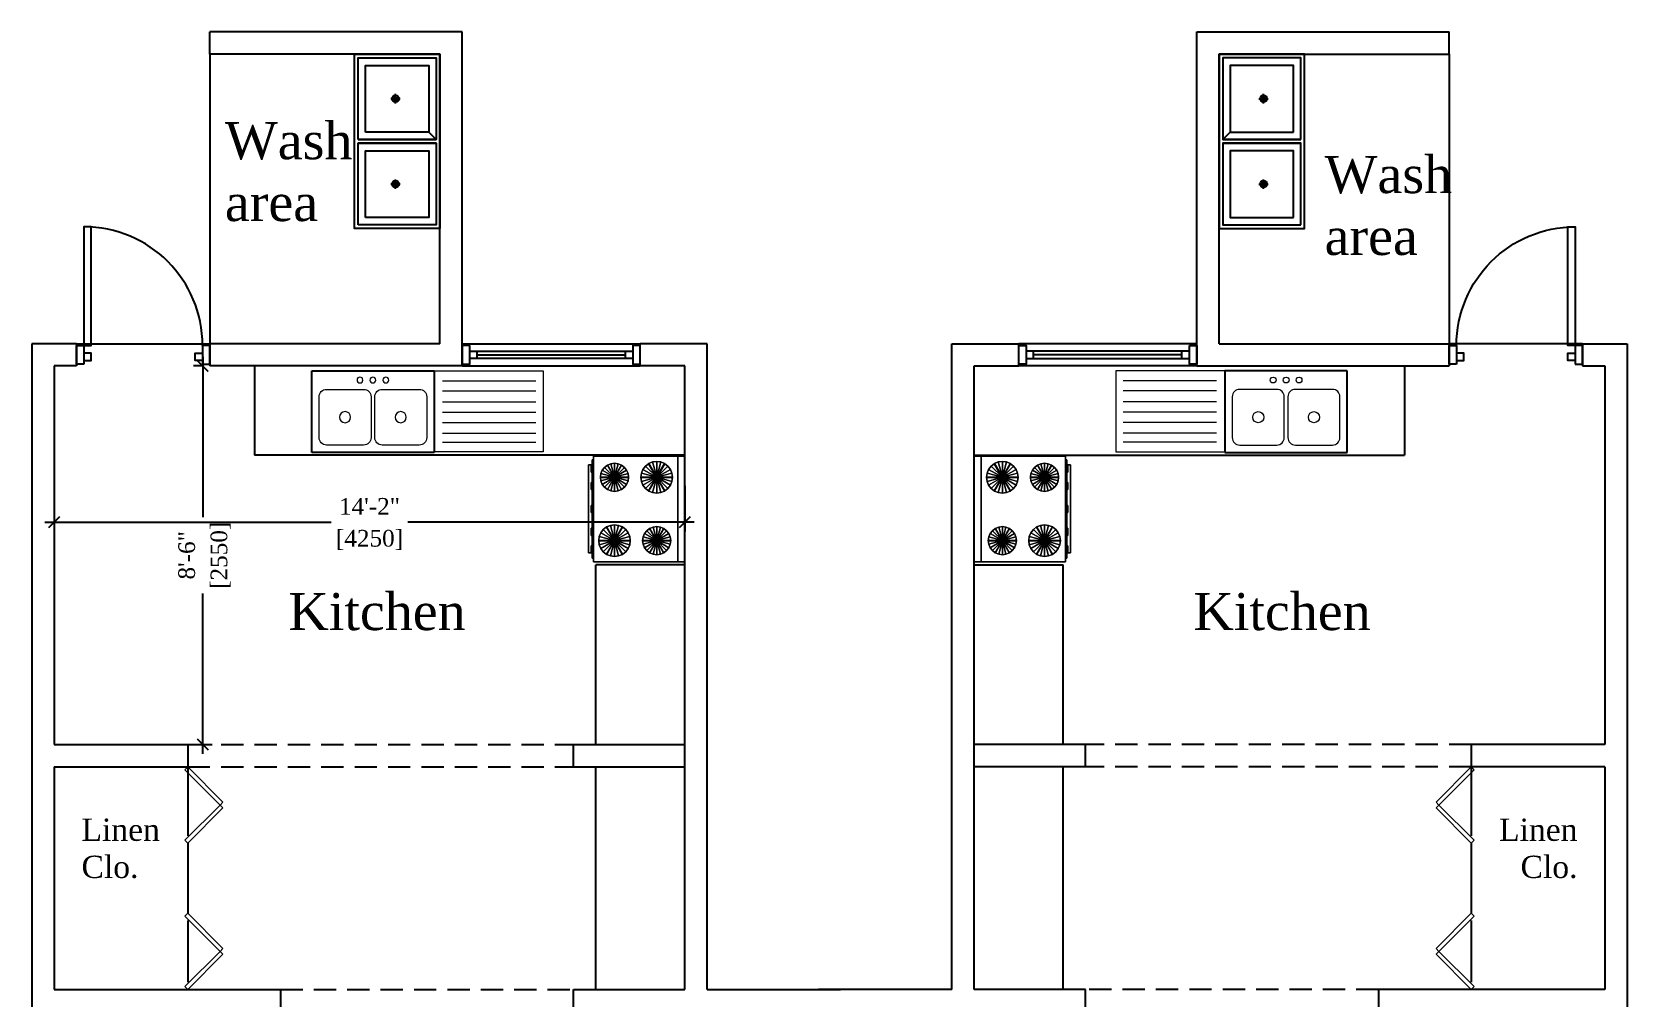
# Model space of a CAD drawing. Header units: inches. Extents: x 8172 to 11619, y -1386 to 1167.
# Drawn here: x 10373.6 to 10803.6, y -487.7 to -228 of the extents above; entities that cross this region are included whole.
import ezdxf

# ---------------------------------------------------------------- set-up
doc = ezdxf.new("R2010")
doc.units = ezdxf.units.IN
doc.header["$LTSCALE"] = 48
doc.header["$MEASUREMENT"] = 0
doc.linetypes.add('HIDDEN2', pattern=[0.1875, 0.125, -0.0625])
doc.layers.add('A-Door', color=3, linetype='Continuous', lineweight=13)
doc.layers.add('window', color=3, linetype='Continuous', lineweight=13)
doc.layers.add('A-PLUMBING', color=6, linetype='Continuous')
doc.layers.add('PLUMBING', color=6, linetype='Continuous')
doc.styles.get("Standard").update_dxf_attribs({"font": 'romantic.ttf'})
doc.dimstyles.new('Aec_Arch_I', dxfattribs={"dimtxt": 4.5, "dimasz": 3, "dimexe": 2.5, "dimexo": 2, "dimgap": 2, "dimtad": 0, "dimdec": 0, "dimzin": 3, "dimdsep": 46, "dimlunit": 4, "dimtxsty": 'Standard', "dimblk1": 'ARCHTICK', "dimblk2": 'ARCHTICK', "dimsah": 1, "dimcen": 0.09375, "dimdle": 2.5, "dimclrd": 1, "dimclre": 1, "dimclrt": 256, "dimadec": 0, "dimazin": 0, "dimtfac": 0.75, "dimtdec": 0, "dimtmove": 2, "dimatfit": 3, "dimldrblk": 'ARCHTICK', "dimfxl": 1, "dimfrac": 1, "dimtolj": 1, "dimtzin": 0, "dimlwd": -1, "dimarcsym": 0})

# ---------------------------------------------------------------- blocks, each defined once
blk = doc.blocks.new('I_Appl_Range_Range 30x26_M')
at = {"color": 5, "linetype": 'ByBlock', "lineweight": -2}
for points in [[(0, -15, 45), (2, -15, 45), (2, 15, 45), (0, 15, 45)], [(0, 15, 35), (0, -15, 35), (0, -15, 45), (0, 15, 45)], [(2, 15, 35), (0, 15, 35), (0, 15, 45), (2, 15, 45)], [(0, 15), (0, -15), (0, -15, 35), (0, 15, 35)], [(26, 15), (0, 15), (0, 15, 35), (26, 15, 35)], [(26, -15, 35), (26, 15, 35), (2, 15, 35), (2, -15, 35)], [(2, -15, 35), (2, 15, 35), (2, 15, 45), (2, -15, 45)], [(26, -15), (26, 15), (26, 15, 35), (26, -15, 35)], [(26.35, -14, 11.5), (26.35, 14, 11.5), (26.1, 14, 11.5), (26.1, -14, 11.5)], [(26.35, 14, 1.5), (26.1, 14, 1.5), (26.1, 14, 11.5), (26.35, 14, 11.5)], [(26.35, -14, 1.5), (26.1, -14, 1.5), (26.1, 14, 1.5), (26.35, 14, 1.5)], [(26.35, -14, 14), (26.1, -14, 14), (26.1, 14, 14), (26.35, 14, 14)], [(26.35, 14, 14), (26.1, 14, 14), (26.1, 14, 32), (26.35, 14, 32)], [(26.1, -14, 32), (26.35, -14, 32), (26.35, 14, 32), (26.1, 14, 32)], [(26.35, -14, 32), (26.35, -14, 14), (26.35, 14, 14), (26.35, 14, 32)], [(26.35, -14, 11.5), (26.35, -14, 1.5), (26.35, 14, 1.5), (26.35, 14, 11.5)], [(7.22, 10.28, 35.35), (7.22, 10.28, 35.85), (5.97, 12.45, 35.85), (5.97, 12.45, 35.35)], [(7.28, 10.31, 35.35), (6.03, 12.48, 35.35), (6.03, 12.48, 35.85), (7.28, 10.31, 35.85)], [(8.72, 10.31, 35.35), (8.72, 10.31, 35.85), (9.97, 12.48, 35.85), (9.97, 12.48, 35.35)], [(8.78, 10.28, 35.35), (10.03, 12.45, 35.35), (10.03, 12.45, 35.85), (8.78, 10.28, 35.85)], [(19.21, 10.28, 35.35), (19.21, 10.28, 35.85), (17.71, 12.87, 35.85), (17.71, 12.87, 35.35)], [(19.29, 10.32, 35.35), (17.79, 12.92, 35.35), (17.79, 12.92, 35.85), (19.29, 10.32, 35.85)], [(20.71, 10.32, 35.35), (20.71, 10.32, 35.85), (22.21, 12.92, 35.85), (22.21, 12.92, 35.35)], [(20.79, 10.28, 35.35), (22.29, 12.87, 35.35), (22.29, 12.87, 35.85), (20.79, 10.28, 35.85)], [(6.5, 9.03, 35.35), (4, 9.03, 35.35), (4, 9.03, 35.85), (6.5, 9.03, 35.85)], [(6.5, 8.97, 35.35), (6.5, 8.97, 35.85), (4, 8.97, 35.85), (4, 8.97, 35.35)], [(7.22, 7.72, 35.35), (5.97, 5.55, 35.35), (5.97, 5.55, 35.85), (7.22, 7.72, 35.85)], [(7.28, 7.69, 35.35), (7.28, 7.69, 35.85), (6.03, 5.52, 35.85), (6.03, 5.52, 35.35)], [(8.72, 7.69, 35.35), (9.97, 5.52, 35.35), (9.97, 5.52, 35.85), (8.72, 7.69, 35.85)], [(8.78, 7.72, 35.35), (8.78, 7.72, 35.85), (10.03, 5.55, 35.85), (10.03, 5.55, 35.35)], [(9.5, 9.03, 35.35), (9.5, 9.03, 35.85), (12, 9.03, 35.85), (12, 9.03, 35.35)], [(9.5, 8.97, 35.35), (12, 8.97, 35.35), (12, 8.97, 35.85), (9.5, 8.97, 35.85)], [(18.5, 9.05, 35.35), (15.5, 9.05, 35.35), (15.5, 9.05, 35.85), (18.5, 9.05, 35.85)], [(18.5, 8.95, 35.35), (18.5, 8.95, 35.85), (15.5, 8.95, 35.85), (15.5, 8.95, 35.35)], [(19.21, 7.72, 35.35), (17.71, 5.13, 35.35), (17.71, 5.13, 35.85), (19.21, 7.72, 35.85)], [(19.29, 7.68, 35.35), (19.29, 7.68, 35.85), (17.79, 5.08, 35.85), (17.79, 5.08, 35.35)], [(20.72, 7.69, 35.35), (22.22, 5.09, 35.35), (22.22, 5.09, 35.85), (20.72, 7.69, 35.85)], [(20.8, 7.73, 35.35), (20.8, 7.73, 35.85), (22.3, 5.13, 35.85), (22.3, 5.13, 35.35)], [(21.5, 9.05, 35.35), (21.5, 9.05, 35.85), (24.5, 9.05, 35.85), (24.5, 9.05, 35.35)], [(21.5, 8.95, 35.35), (24.5, 8.95, 35.35), (24.5, 8.95, 35.85), (21.5, 8.95, 35.85)], [(6.5, -8.95, 35.35), (3.5, -8.95, 35.35), (3.5, -8.95, 35.85), (6.5, -8.95, 35.85)], [(6.5, -9.05, 35.35), (6.5, -9.05, 35.85), (3.5, -9.05, 35.85), (3.5, -9.05, 35.35)], [(7.21, -7.72, 35.35), (7.21, -7.72, 35.85), (5.71, -5.13, 35.85), (5.71, -5.13, 35.35)], [(7.29, -7.68, 35.35), (5.79, -5.08, 35.35), (5.79, -5.08, 35.85), (7.29, -7.68, 35.85)], [(8.71, -7.68, 35.35), (8.71, -7.68, 35.85), (10.21, -5.08, 35.85), (10.21, -5.08, 35.35)], [(8.79, -7.72, 35.35), (10.29, -5.13, 35.35), (10.29, -5.13, 35.85), (8.79, -7.72, 35.85)], [(9.5, -8.95, 35.35), (9.5, -8.95, 35.85), (12.5, -8.95, 35.85), (12.5, -8.95, 35.35)], [(9.5, -9.05, 35.35), (12.5, -9.05, 35.35), (12.5, -9.05, 35.85), (9.5, -9.05, 35.85)], [(18.5, -8.97, 35.35), (16, -8.97, 35.35), (16, -8.97, 35.85), (18.5, -8.97, 35.85)], [(18.5, -9.03, 35.35), (18.5, -9.03, 35.85), (16, -9.03, 35.85), (16, -9.03, 35.35)], [(19.22, -7.72, 35.35), (19.22, -7.72, 35.85), (17.97, -5.55, 35.85), (17.97, -5.55, 35.35)], [(19.28, -7.69, 35.35), (18.03, -5.52, 35.35), (18.03, -5.52, 35.85), (19.28, -7.69, 35.85)], [(20.72, -7.69, 35.35), (20.72, -7.69, 35.85), (21.97, -5.52, 35.85), (21.97, -5.52, 35.35)], [(20.78, -7.72, 35.35), (22.03, -5.55, 35.35), (22.03, -5.55, 35.85), (20.78, -7.72, 35.85)], [(21.5, -8.97, 35.35), (21.5, -8.97, 35.85), (24, -8.97, 35.85), (24, -8.97, 35.35)], [(21.5, -9.03, 35.35), (24, -9.03, 35.35), (24, -9.03, 35.85), (21.5, -9.03, 35.85)], [(7.21, -10.28, 35.35), (5.71, -12.87, 35.35), (5.71, -12.87, 35.85), (7.21, -10.28, 35.85)], [(7.29, -10.32, 35.35), (7.29, -10.32, 35.85), (5.79, -12.92, 35.85), (5.79, -12.92, 35.35)], [(8.72, -10.31, 35.35), (10.22, -12.91, 35.35), (10.22, -12.91, 35.85), (8.72, -10.31, 35.85)], [(8.8, -10.27, 35.35), (8.8, -10.27, 35.85), (10.3, -12.87, 35.85), (10.3, -12.87, 35.35)], [(19.22, -10.28, 35.35), (17.97, -12.45, 35.35), (17.97, -12.45, 35.85), (19.22, -10.28, 35.85)], [(19.28, -10.31, 35.35), (19.28, -10.31, 35.85), (18.03, -12.48, 35.85), (18.03, -12.48, 35.35)], [(20.72, -10.31, 35.35), (21.97, -12.48, 35.35), (21.97, -12.48, 35.85), (20.72, -10.31, 35.85)], [(20.78, -10.28, 35.35), (20.78, -10.28, 35.85), (22.03, -12.45, 35.85), (22.03, -12.45, 35.35)], [(0, -15, 35), (2, -15, 35), (2, -15, 45), (0, -15, 45)], [(0, -15), (26, -15), (26, -15, 35), (0, -15, 35)], [(26.1, -14, 1.5), (26.35, -14, 1.5), (26.35, -14, 11.5), (26.1, -14, 11.5)], [(26.1, -14, 14), (26.35, -14, 14), (26.35, -14, 32), (26.1, -14, 32)]]:
    blk.add_3dface(points, dxfattribs=at)
mesh = blk.add_polyface(dxfattribs=at)
corners = [(8, 9, 35.1), (11.86, 7.96, 35.1), (11.46, 7, 35.1), (10.83, 6.17, 35.1), (10, 5.54, 35.1), (9.04, 5.14, 35.1), (8, 5, 35.1), (6.96, 5.14, 35.1), (6, 5.54, 35.1), (5.17, 6.17, 35.1), (4.54, 7, 35.1), (4.14, 7.96, 35.1), (4, 9, 35.1), (4.14, 10.04, 35.1), (4.54, 11, 35.1), (5.17, 11.83, 35.1), (6, 12.46, 35.1), (6.96, 12.86, 35.1), (8, 13, 35.1), (9.04, 12.86, 35.1), (10, 12.46, 35.1), (10.83, 11.83, 35.1), (11.46, 11, 35.1), (11.86, 10.04, 35.1), (12, 9, 35.1), (8, 9, 35.35), (11.86, 7.96, 35.35), (11.46, 7, 35.35), (10.83, 6.17, 35.35), (10, 5.54, 35.35), (9.04, 5.14, 35.35), (8, 5, 35.35), (6.96, 5.14, 35.35), (6, 5.54, 35.35), (5.17, 6.17, 35.35), (4.54, 7, 35.35), (4.14, 7.96, 35.35), (4, 9, 35.35), (4.14, 10.04, 35.35), (4.54, 11, 35.35), (5.17, 11.83, 35.35), (6, 12.46, 35.35), (6.96, 12.86, 35.35), (8, 13, 35.35), (9.04, 12.86, 35.35), (10, 12.46, 35.35), (10.83, 11.83, 35.35), (11.46, 11, 35.35), (11.86, 10.04, 35.35), (12, 9, 35.35)]
mesh.append_faces([[corners[k] for k in face] for face in [(0, 1, 2), (0, 2, 3), (0, 3, 4), (0, 4, 5), (0, 5, 6), (0, 6, 7), (0, 7, 8), (0, 8, 9), (0, 9, 10), (0, 10, 11), (0, 11, 12), (0, 12, 13), (0, 13, 14), (0, 14, 15), (0, 15, 16), (0, 16, 17), (0, 17, 18), (0, 18, 19), (0, 19, 20), (0, 20, 21), (0, 21, 22), (0, 22, 23), (0, 23, 24), (0, 24, 1), (2, 1, 26, 27), (3, 2, 27, 28), (4, 3, 28, 29), (5, 4, 29, 30), (6, 5, 30, 31), (7, 6, 31, 32), (8, 7, 32, 33), (9, 8, 33, 34), (10, 9, 34, 35), (11, 10, 35, 36), (12, 11, 36, 37), (13, 12, 37, 38), (14, 13, 38, 39), (15, 14, 39, 40), (16, 15, 40, 41), (17, 16, 41, 42), (18, 17, 42, 43), (19, 18, 43, 44), (20, 19, 44, 45), (21, 20, 45, 46), (22, 21, 46, 47), (23, 22, 47, 48), (24, 23, 48, 49), (1, 24, 49, 26), (25, 27, 26), (25, 28, 27), (25, 29, 28), (25, 30, 29), (25, 31, 30), (25, 32, 31), (25, 33, 32), (25, 34, 33), (25, 35, 34), (25, 36, 35), (25, 37, 36), (25, 38, 37), (25, 39, 38), (25, 40, 39), (25, 41, 40), (25, 42, 41), (25, 43, 42), (25, 44, 43), (25, 45, 44), (25, 46, 45), (25, 47, 46), (25, 48, 47), (25, 49, 48), (25, 26, 49)]], dxfattribs={"color": 5})
mesh = blk.add_polyface(dxfattribs=at)
corners = [(20, 9, 35.1), (24.35, 7.84, 35.1), (23.9, 6.75, 35.1), (23.18, 5.82, 35.1), (22.25, 5.1, 35.1), (21.16, 4.65, 35.1), (20, 4.5, 35.1), (18.84, 4.65, 35.1), (17.75, 5.1, 35.1), (16.82, 5.82, 35.1), (16.1, 6.75, 35.1), (15.65, 7.84, 35.1), (15.5, 9, 35.1), (15.65, 10.16, 35.1), (16.1, 11.25, 35.1), (16.82, 12.18, 35.1), (17.75, 12.9, 35.1), (18.84, 13.35, 35.1), (20, 13.5, 35.1), (21.16, 13.35, 35.1), (22.25, 12.9, 35.1), (23.18, 12.18, 35.1), (23.9, 11.25, 35.1), (24.35, 10.16, 35.1), (24.5, 9, 35.1), (20, 9, 35.35), (24.35, 7.84, 35.35), (23.9, 6.75, 35.35), (23.18, 5.82, 35.35), (22.25, 5.1, 35.35), (21.16, 4.65, 35.35), (20, 4.5, 35.35), (18.84, 4.65, 35.35), (17.75, 5.1, 35.35), (16.82, 5.82, 35.35), (16.1, 6.75, 35.35), (15.65, 7.84, 35.35), (15.5, 9, 35.35), (15.65, 10.16, 35.35), (16.1, 11.25, 35.35), (16.82, 12.18, 35.35), (17.75, 12.9, 35.35), (18.84, 13.35, 35.35), (20, 13.5, 35.35), (21.16, 13.35, 35.35), (22.25, 12.9, 35.35), (23.18, 12.18, 35.35), (23.9, 11.25, 35.35), (24.35, 10.16, 35.35), (24.5, 9, 35.35)]
mesh.append_faces([[corners[k] for k in face] for face in [(0, 1, 2), (0, 2, 3), (0, 3, 4), (0, 4, 5), (0, 5, 6), (0, 6, 7), (0, 7, 8), (0, 8, 9), (0, 9, 10), (0, 10, 11), (0, 11, 12), (0, 12, 13), (0, 13, 14), (0, 14, 15), (0, 15, 16), (0, 16, 17), (0, 17, 18), (0, 18, 19), (0, 19, 20), (0, 20, 21), (0, 21, 22), (0, 22, 23), (0, 23, 24), (0, 24, 1), (2, 1, 26, 27), (3, 2, 27, 28), (4, 3, 28, 29), (5, 4, 29, 30), (6, 5, 30, 31), (7, 6, 31, 32), (8, 7, 32, 33), (9, 8, 33, 34), (10, 9, 34, 35), (11, 10, 35, 36), (12, 11, 36, 37), (13, 12, 37, 38), (14, 13, 38, 39), (15, 14, 39, 40), (16, 15, 40, 41), (17, 16, 41, 42), (18, 17, 42, 43), (19, 18, 43, 44), (20, 19, 44, 45), (21, 20, 45, 46), (22, 21, 46, 47), (23, 22, 47, 48), (24, 23, 48, 49), (1, 24, 49, 26), (25, 27, 26), (25, 28, 27), (25, 29, 28), (25, 30, 29), (25, 31, 30), (25, 32, 31), (25, 33, 32), (25, 34, 33), (25, 35, 34), (25, 36, 35), (25, 37, 36), (25, 38, 37), (25, 39, 38), (25, 40, 39), (25, 41, 40), (25, 42, 41), (25, 43, 42), (25, 44, 43), (25, 45, 44), (25, 46, 45), (25, 47, 46), (25, 48, 47), (25, 49, 48), (25, 26, 49)]], dxfattribs={"color": 5})
mesh = blk.add_polyface(dxfattribs=at)
corners = [(26.1, 11.5, 33.5), (26.1, 12.37, 33), (26.1, 12, 32.63), (26.1, 11.5, 32.5), (26.1, 11, 32.63), (26.1, 10.63, 33), (26.1, 10.5, 33.5), (26.1, 10.63, 34), (26.1, 11, 34.37), (26.1, 11.5, 34.5), (26.1, 12, 34.37), (26.1, 12.37, 34), (26.1, 12.5, 33.5), (26.6, 11.5, 33.5), (26.6, 12.37, 33), (26.6, 12, 32.63), (26.6, 11.5, 32.5), (26.6, 11, 32.63), (26.6, 10.63, 33), (26.6, 10.5, 33.5), (26.6, 10.63, 34), (26.6, 11, 34.37), (26.6, 11.5, 34.5), (26.6, 12, 34.37), (26.6, 12.37, 34), (26.6, 12.5, 33.5)]
mesh.append_faces([[corners[k] for k in face] for face in [(0, 1, 2), (0, 2, 3), (0, 3, 4), (0, 4, 5), (0, 5, 6), (0, 6, 7), (0, 7, 8), (0, 8, 9), (0, 9, 10), (0, 10, 11), (0, 11, 12), (0, 12, 1), (2, 1, 14, 15), (3, 2, 15, 16), (4, 3, 16, 17), (5, 4, 17, 18), (6, 5, 18, 19), (7, 6, 19, 20), (8, 7, 20, 21), (9, 8, 21, 22), (10, 9, 22, 23), (11, 10, 23, 24), (12, 11, 24, 25), (1, 12, 25, 14), (13, 15, 14), (13, 16, 15), (13, 17, 16), (13, 18, 17), (13, 19, 18), (13, 20, 19), (13, 21, 20), (13, 22, 21), (13, 23, 22), (13, 24, 23), (13, 25, 24), (13, 14, 25)]], dxfattribs={"color": 5})
mesh = blk.add_polyface(dxfattribs=at)
corners = [(26.35, -12.5, 11), (26.35, 12.5, 11), (26.35, 12.5, 10), (26.35, -12.5, 10), (27.35, -12.5, 11), (27.35, 12.5, 11), (27.35, 12.5, 10), (27.35, -12.5, 10)]
mesh.append_faces([[corners[k] for k in face] for face in [(4, 7, 6, 5), (7, 3, 2, 6), (3, 0, 1, 2), (0, 4, 5, 1), (4, 0, 3, 7), (6, 2, 1, 5)]], dxfattribs={"color": 5})
mesh = blk.add_polyface(dxfattribs=at)
corners = [(26.35, -12.5, 31.5), (26.35, 12.5, 31.5), (26.35, 12.5, 30.5), (26.35, -12.5, 30.5), (27.35, -12.5, 31.5), (27.35, 12.5, 31.5), (27.35, 12.5, 30.5), (27.35, -12.5, 30.5)]
mesh.append_faces([[corners[k] for k in face] for face in [(4, 7, 6, 5), (7, 3, 2, 6), (3, 0, 1, 2), (0, 4, 5, 1), (4, 0, 3, 7), (6, 2, 1, 5)]], dxfattribs={"color": 5})
mesh = blk.add_polyface(dxfattribs=at)
corners = [(26.1, 6.5, 33.5), (26.1, 7.37, 33), (26.1, 7, 32.63), (26.1, 6.5, 32.5), (26.1, 6, 32.63), (26.1, 5.63, 33), (26.1, 5.5, 33.5), (26.1, 5.63, 34), (26.1, 6, 34.37), (26.1, 6.5, 34.5), (26.1, 7, 34.37), (26.1, 7.37, 34), (26.1, 7.5, 33.5), (26.6, 6.5, 33.5), (26.6, 7.37, 33), (26.6, 7, 32.63), (26.6, 6.5, 32.5), (26.6, 6, 32.63), (26.6, 5.63, 33), (26.6, 5.5, 33.5), (26.6, 5.63, 34), (26.6, 6, 34.37), (26.6, 6.5, 34.5), (26.6, 7, 34.37), (26.6, 7.37, 34), (26.6, 7.5, 33.5)]
mesh.append_faces([[corners[k] for k in face] for face in [(0, 1, 2), (0, 2, 3), (0, 3, 4), (0, 4, 5), (0, 5, 6), (0, 6, 7), (0, 7, 8), (0, 8, 9), (0, 9, 10), (0, 10, 11), (0, 11, 12), (0, 12, 1), (2, 1, 14, 15), (3, 2, 15, 16), (4, 3, 16, 17), (5, 4, 17, 18), (6, 5, 18, 19), (7, 6, 19, 20), (8, 7, 20, 21), (9, 8, 21, 22), (10, 9, 22, 23), (11, 10, 23, 24), (12, 11, 24, 25), (1, 12, 25, 14), (13, 15, 14), (13, 16, 15), (13, 17, 16), (13, 18, 17), (13, 19, 18), (13, 20, 19), (13, 21, 20), (13, 22, 21), (13, 23, 22), (13, 24, 23), (13, 25, 24), (13, 14, 25)]], dxfattribs={"color": 5})
mesh = blk.add_polyface(dxfattribs=at)
corners = [(26.1, 0, 33.5), (26.1, 0.87, 33), (26.1, 0.5, 32.63), (26.1, 0, 32.5), (26.1, -0.5, 32.63), (26.1, -0.87, 33), (26.1, -1, 33.5), (26.1, -0.87, 34), (26.1, -0.5, 34.37), (26.1, 0, 34.5), (26.1, 0.5, 34.37), (26.1, 0.87, 34), (26.1, 1, 33.5), (26.6, 0, 33.5), (26.6, 0.87, 33), (26.6, 0.5, 32.63), (26.6, 0, 32.5), (26.6, -0.5, 32.63), (26.6, -0.87, 33), (26.6, -1, 33.5), (26.6, -0.87, 34), (26.6, -0.5, 34.37), (26.6, 0, 34.5), (26.6, 0.5, 34.37), (26.6, 0.87, 34), (26.6, 1, 33.5)]
mesh.append_faces([[corners[k] for k in face] for face in [(0, 1, 2), (0, 2, 3), (0, 3, 4), (0, 4, 5), (0, 5, 6), (0, 6, 7), (0, 7, 8), (0, 8, 9), (0, 9, 10), (0, 10, 11), (0, 11, 12), (0, 12, 1), (2, 1, 14, 15), (3, 2, 15, 16), (4, 3, 16, 17), (5, 4, 17, 18), (6, 5, 18, 19), (7, 6, 19, 20), (8, 7, 20, 21), (9, 8, 21, 22), (10, 9, 22, 23), (11, 10, 23, 24), (12, 11, 24, 25), (1, 12, 25, 14), (13, 15, 14), (13, 16, 15), (13, 17, 16), (13, 18, 17), (13, 19, 18), (13, 20, 19), (13, 21, 20), (13, 22, 21), (13, 23, 22), (13, 24, 23), (13, 25, 24), (13, 14, 25)]], dxfattribs={"color": 5})
mesh = blk.add_polyface(dxfattribs=at)
corners = [(8, -9, 35.1), (12.35, -10.16, 35.1), (11.9, -11.25, 35.1), (11.18, -12.18, 35.1), (10.25, -12.9, 35.1), (9.16, -13.35, 35.1), (8, -13.5, 35.1), (6.84, -13.35, 35.1), (5.75, -12.9, 35.1), (4.82, -12.18, 35.1), (4.1, -11.25, 35.1), (3.65, -10.16, 35.1), (3.5, -9, 35.1), (3.65, -7.84, 35.1), (4.1, -6.75, 35.1), (4.82, -5.82, 35.1), (5.75, -5.1, 35.1), (6.84, -4.65, 35.1), (8, -4.5, 35.1), (9.16, -4.65, 35.1), (10.25, -5.1, 35.1), (11.18, -5.82, 35.1), (11.9, -6.75, 35.1), (12.35, -7.84, 35.1), (12.5, -9, 35.1), (8, -9, 35.35), (12.35, -10.16, 35.35), (11.9, -11.25, 35.35), (11.18, -12.18, 35.35), (10.25, -12.9, 35.35), (9.16, -13.35, 35.35), (8, -13.5, 35.35), (6.84, -13.35, 35.35), (5.75, -12.9, 35.35), (4.82, -12.18, 35.35), (4.1, -11.25, 35.35), (3.65, -10.16, 35.35), (3.5, -9, 35.35), (3.65, -7.84, 35.35), (4.1, -6.75, 35.35), (4.82, -5.82, 35.35), (5.75, -5.1, 35.35), (6.84, -4.65, 35.35), (8, -4.5, 35.35), (9.16, -4.65, 35.35), (10.25, -5.1, 35.35), (11.18, -5.82, 35.35), (11.9, -6.75, 35.35), (12.35, -7.84, 35.35), (12.5, -9, 35.35)]
mesh.append_faces([[corners[k] for k in face] for face in [(0, 1, 2), (0, 2, 3), (0, 3, 4), (0, 4, 5), (0, 5, 6), (0, 6, 7), (0, 7, 8), (0, 8, 9), (0, 9, 10), (0, 10, 11), (0, 11, 12), (0, 12, 13), (0, 13, 14), (0, 14, 15), (0, 15, 16), (0, 16, 17), (0, 17, 18), (0, 18, 19), (0, 19, 20), (0, 20, 21), (0, 21, 22), (0, 22, 23), (0, 23, 24), (0, 24, 1), (2, 1, 26, 27), (3, 2, 27, 28), (4, 3, 28, 29), (5, 4, 29, 30), (6, 5, 30, 31), (7, 6, 31, 32), (8, 7, 32, 33), (9, 8, 33, 34), (10, 9, 34, 35), (11, 10, 35, 36), (12, 11, 36, 37), (13, 12, 37, 38), (14, 13, 38, 39), (15, 14, 39, 40), (16, 15, 40, 41), (17, 16, 41, 42), (18, 17, 42, 43), (19, 18, 43, 44), (20, 19, 44, 45), (21, 20, 45, 46), (22, 21, 46, 47), (23, 22, 47, 48), (24, 23, 48, 49), (1, 24, 49, 26), (25, 27, 26), (25, 28, 27), (25, 29, 28), (25, 30, 29), (25, 31, 30), (25, 32, 31), (25, 33, 32), (25, 34, 33), (25, 35, 34), (25, 36, 35), (25, 37, 36), (25, 38, 37), (25, 39, 38), (25, 40, 39), (25, 41, 40), (25, 42, 41), (25, 43, 42), (25, 44, 43), (25, 45, 44), (25, 46, 45), (25, 47, 46), (25, 48, 47), (25, 49, 48), (25, 26, 49)]], dxfattribs={"color": 5})
mesh = blk.add_polyface(dxfattribs=at)
corners = [(20, -9, 35.1), (23.86, -10.04, 35.1), (23.46, -11, 35.1), (22.83, -11.83, 35.1), (22, -12.46, 35.1), (21.04, -12.86, 35.1), (20, -13, 35.1), (18.96, -12.86, 35.1), (18, -12.46, 35.1), (17.17, -11.83, 35.1), (16.54, -11, 35.1), (16.14, -10.04, 35.1), (16, -9, 35.1), (16.14, -7.96, 35.1), (16.54, -7, 35.1), (17.17, -6.17, 35.1), (18, -5.54, 35.1), (18.96, -5.14, 35.1), (20, -5, 35.1), (21.04, -5.14, 35.1), (22, -5.54, 35.1), (22.83, -6.17, 35.1), (23.46, -7, 35.1), (23.86, -7.96, 35.1), (24, -9, 35.1), (20, -9, 35.35), (23.86, -10.04, 35.35), (23.46, -11, 35.35), (22.83, -11.83, 35.35), (22, -12.46, 35.35), (21.04, -12.86, 35.35), (20, -13, 35.35), (18.96, -12.86, 35.35), (18, -12.46, 35.35), (17.17, -11.83, 35.35), (16.54, -11, 35.35), (16.14, -10.04, 35.35), (16, -9, 35.35), (16.14, -7.96, 35.35), (16.54, -7, 35.35), (17.17, -6.17, 35.35), (18, -5.54, 35.35), (18.96, -5.14, 35.35), (20, -5, 35.35), (21.04, -5.14, 35.35), (22, -5.54, 35.35), (22.83, -6.17, 35.35), (23.46, -7, 35.35), (23.86, -7.96, 35.35), (24, -9, 35.35)]
mesh.append_faces([[corners[k] for k in face] for face in [(0, 1, 2), (0, 2, 3), (0, 3, 4), (0, 4, 5), (0, 5, 6), (0, 6, 7), (0, 7, 8), (0, 8, 9), (0, 9, 10), (0, 10, 11), (0, 11, 12), (0, 12, 13), (0, 13, 14), (0, 14, 15), (0, 15, 16), (0, 16, 17), (0, 17, 18), (0, 18, 19), (0, 19, 20), (0, 20, 21), (0, 21, 22), (0, 22, 23), (0, 23, 24), (0, 24, 1), (2, 1, 26, 27), (3, 2, 27, 28), (4, 3, 28, 29), (5, 4, 29, 30), (6, 5, 30, 31), (7, 6, 31, 32), (8, 7, 32, 33), (9, 8, 33, 34), (10, 9, 34, 35), (11, 10, 35, 36), (12, 11, 36, 37), (13, 12, 37, 38), (14, 13, 38, 39), (15, 14, 39, 40), (16, 15, 40, 41), (17, 16, 41, 42), (18, 17, 42, 43), (19, 18, 43, 44), (20, 19, 44, 45), (21, 20, 45, 46), (22, 21, 46, 47), (23, 22, 47, 48), (24, 23, 48, 49), (1, 24, 49, 26), (25, 27, 26), (25, 28, 27), (25, 29, 28), (25, 30, 29), (25, 31, 30), (25, 32, 31), (25, 33, 32), (25, 34, 33), (25, 35, 34), (25, 36, 35), (25, 37, 36), (25, 38, 37), (25, 39, 38), (25, 40, 39), (25, 41, 40), (25, 42, 41), (25, 43, 42), (25, 44, 43), (25, 45, 44), (25, 46, 45), (25, 47, 46), (25, 48, 47), (25, 49, 48), (25, 26, 49)]], dxfattribs={"color": 5})
mesh = blk.add_polyface(dxfattribs=at)
corners = [(26.1, -6.5, 33.5), (26.1, -5.63, 33), (26.1, -6, 32.63), (26.1, -6.5, 32.5), (26.1, -7, 32.63), (26.1, -7.37, 33), (26.1, -7.5, 33.5), (26.1, -7.37, 34), (26.1, -7, 34.37), (26.1, -6.5, 34.5), (26.1, -6, 34.37), (26.1, -5.63, 34), (26.1, -5.5, 33.5), (26.6, -6.5, 33.5), (26.6, -5.63, 33), (26.6, -6, 32.63), (26.6, -6.5, 32.5), (26.6, -7, 32.63), (26.6, -7.37, 33), (26.6, -7.5, 33.5), (26.6, -7.37, 34), (26.6, -7, 34.37), (26.6, -6.5, 34.5), (26.6, -6, 34.37), (26.6, -5.63, 34), (26.6, -5.5, 33.5)]
mesh.append_faces([[corners[k] for k in face] for face in [(0, 1, 2), (0, 2, 3), (0, 3, 4), (0, 4, 5), (0, 5, 6), (0, 6, 7), (0, 7, 8), (0, 8, 9), (0, 9, 10), (0, 10, 11), (0, 11, 12), (0, 12, 1), (2, 1, 14, 15), (3, 2, 15, 16), (4, 3, 16, 17), (5, 4, 17, 18), (6, 5, 18, 19), (7, 6, 19, 20), (8, 7, 20, 21), (9, 8, 21, 22), (10, 9, 22, 23), (11, 10, 23, 24), (12, 11, 24, 25), (1, 12, 25, 14), (13, 15, 14), (13, 16, 15), (13, 17, 16), (13, 18, 17), (13, 19, 18), (13, 20, 19), (13, 21, 20), (13, 22, 21), (13, 23, 22), (13, 24, 23), (13, 25, 24), (13, 14, 25)]], dxfattribs={"color": 5})
mesh = blk.add_polyface(dxfattribs=at)
corners = [(26.1, -11.5, 33.5), (26.1, -10.63, 33), (26.1, -11, 32.63), (26.1, -11.5, 32.5), (26.1, -12, 32.63), (26.1, -12.37, 33), (26.1, -12.5, 33.5), (26.1, -12.37, 34), (26.1, -12, 34.37), (26.1, -11.5, 34.5), (26.1, -11, 34.37), (26.1, -10.63, 34), (26.1, -10.5, 33.5), (26.6, -11.5, 33.5), (26.6, -10.63, 33), (26.6, -11, 32.63), (26.6, -11.5, 32.5), (26.6, -12, 32.63), (26.6, -12.37, 33), (26.6, -12.5, 33.5), (26.6, -12.37, 34), (26.6, -12, 34.37), (26.6, -11.5, 34.5), (26.6, -11, 34.37), (26.6, -10.63, 34), (26.6, -10.5, 33.5)]
mesh.append_faces([[corners[k] for k in face] for face in [(0, 1, 2), (0, 2, 3), (0, 3, 4), (0, 4, 5), (0, 5, 6), (0, 6, 7), (0, 7, 8), (0, 8, 9), (0, 9, 10), (0, 10, 11), (0, 11, 12), (0, 12, 1), (2, 1, 14, 15), (3, 2, 15, 16), (4, 3, 16, 17), (5, 4, 17, 18), (6, 5, 18, 19), (7, 6, 19, 20), (8, 7, 20, 21), (9, 8, 21, 22), (10, 9, 22, 23), (11, 10, 23, 24), (12, 11, 24, 25), (1, 12, 25, 14), (13, 15, 14), (13, 16, 15), (13, 17, 16), (13, 18, 17), (13, 19, 18), (13, 20, 19), (13, 21, 20), (13, 22, 21), (13, 23, 22), (13, 24, 23), (13, 25, 24), (13, 14, 25)]], dxfattribs={"color": 5})
blk = doc.blocks.new('RECTANG')
for p, q in [((1, 1), (0, 1)), ((0, 1), (0, 0)), ((1, 0), (1, 1)), ((0, 0), (1, 0))]:
    blk.add_line(p, q)
blk = doc.blocks.new('SINKDBL1')
at = {"layer": 'A-PLUMBING', "lineweight": 0}
for p, q in [((-0.25, 3.8125), (-25.375, 3.8125)), ((-0.25, 1.0625), (-25.375, 1.0625)), ((16, 1.5), (6, 1.5)), ((31, 1.5), (21, 1.5)), ((-0.25, -1.875), (-25.375, -1.875)), ((4, -0.5), (4, -11.5)), ((18, -11.5), (18, -0.5)), ((19, -0.5), (19, -11.5)), ((33, -11.5), (33, -0.5)), ((-0.25, -4.6875), (-25.375, -4.6875)), ((-0.25, -7.4375), (-25.375, -7.4375)), ((-0.25, -10.3125), (-25.375, -10.3125)), ((-0.25, -12.75), (-25.375, -12.75)), ((6, -13.5), (16, -13.5)), ((21, -13.5), (31, -13.5))]:
    blk.add_line(p, q, dxfattribs=at)
blk.add_lwpolyline([(2, 6.5), (-27.375, 6.5), (-27.375, -15.3125), (2, -15.3125)], close=True, dxfattribs=at)
for centre, radius in [((15, 4), 0.7906), ((18.5, 4), 0.7906), ((22, 4), 0.7906), ((11, -6), 1.5), ((26, -6), 1.5)]:
    blk.add_circle(centre, radius, dxfattribs=at)
for centre, start, end in [((6, -0.5), 90, 180), ((16, -0.5), 0, 90), ((21, -0.5), 90, 180), ((31, -0.5), 0, 90), ((6, -11.5), 180, 270), ((16, -11.5), 270, 0), ((21, -11.5), 180, 270), ((31, -11.5), 270, 0)]:
    blk.add_arc(centre, 2, start, end, dxfattribs=at)
at = {"layer": 'A-PLUMBING', "lineweight": 0, "xscale": 22, "yscale": 33, "zscale": 22, "rotation": 270}
blk.add_blockref('RECTANG', (2, 6.5), dxfattribs=at)
blk = doc.blocks.new('*U44')
at = {"layer": 'A-Door', "color": 3, "linetype": 'Continuous', "lineweight": -3}
for points in [[(2, 5), (4, 5), (4, 37), (2, 37)], [(2, 0), (0, 0), (0, 5), (2, 5)], [(34, 0), (36, 0), (36, 5), (34, 5)], [(2, 1), (4, 1), (4, 3), (2, 3)], [(34, 1), (32, 1), (32, 3), (34, 3)]]:
    blk.add_lwpolyline(points, close=True, dxfattribs=at)
blk.add_arc((2, 5), 32, 0, 90, dxfattribs=at)
blk = doc.blocks.new('_ArchTick')
at = {"color": 0, "linetype": 'ByBlock', "const_width": 0.15}
blk.add_lwpolyline([(-0.5, -0.5), (0.5, 0.5)], dxfattribs=at)
blk = doc.blocks.new('*D51')
at = {"color": 1, "lineweight": -2}
for p, q in [((10419.63, -317.97), (10417.19, -317.97)), ((10417.63, -419.97), (10422.19, -419.97))]:
    blk.add_line(p, q, dxfattribs=at)
at = {"color": 1}
for p, q in [((10419.69, -315.47), (10419.69, -358.68)), ((10419.69, -422.47), (10419.69, -379.26))]:
    blk.add_line(p, q, dxfattribs=at)
at = {"layer": 'DefPoints', "color": 0}
for p in [(10419.69, -317.97), (10421.63, -317.97), (10415.63, -419.97)]:
    blk.add_point(p, dxfattribs=at)
at = {"color": 1, "xscale": 3, "yscale": 3, "zscale": 3}
for p, rotation in [((10419.69, -317.97), 90), ((10419.69, -419.97), 270)]:
    blk.add_blockref('_ArchTick', p, dxfattribs=dict(at, rotation=rotation))
at = {"char_height": 4.5, "attachment_point": 5, "rotation": 90}
for s, insert in [('\\A1;[2550]', (10424.5, -368.97)), ('\\A1;8\'-6"', (10415.37, -368.97))]:
    blk.add_mtext(s, dxfattribs=dict(at, insert=insert))
blk = doc.blocks.new('*D52')
at = {"color": 1, "lineweight": -2}
for p, q in [((10379.63, -350.28), (10379.63, -362.53)), ((10549.63, -350.28), (10549.63, -362.53))]:
    blk.add_line(p, q, dxfattribs=at)
at = {"color": 1}
for p, q in [((10377.13, -360.03), (10454.33, -360.03)), ((10552.13, -360.03), (10474.92, -360.03))]:
    blk.add_line(p, q, dxfattribs=at)
at = {"layer": 'DefPoints', "color": 0}
for p in [(10379.63, -348.28), (10549.63, -348.28), (10379.63, -360.03)]:
    blk.add_point(p, dxfattribs=at)
at = {"color": 1, "xscale": 3, "yscale": 3, "zscale": 3, "rotation": 180}
blk.add_blockref('_ArchTick', (10379.63, -360.03), dxfattribs=at)
at = {"color": 1, "xscale": 3, "yscale": 3, "zscale": 3}
blk.add_blockref('_ArchTick', (10549.63, -360.03), dxfattribs=at)
at = {"char_height": 4.5, "attachment_point": 5}
for s, insert in [('\\A1;14\'-2"', (10464.63, -355.78)), ('\\A1;[4250]', (10464.63, -364.84))]:
    blk.add_mtext(s, dxfattribs=dict(at, insert=insert))

msp = doc.modelspace()

# ---------------------------------------------------------------- linework, layer by layer
for p, q in [((10489.63, -227.97), (10421.63, -227.97)), ((10421.63, -233.97), (10421.63, -227.97)), ((10489.63, -311.97), (10489.63, -227.97)), ((10687.63, -311.97), (10687.63, -227.97)), ((10687.63, -227.97), (10755.63, -227.97)), ((10755.63, -233.97), (10755.63, -227.97)), ((10483.63, -233.97), (10421.63, -233.97)), ((10483.63, -311.97), (10483.63, -233.97)), ((10693.63, -311.97), (10693.63, -233.97)), ((10693.63, -233.97), (10755.63, -233.97)), ((10373.63, -311.97), (10373.63, -491.97)), ((10385.63, -311.97), (10373.63, -311.97)), ((10385.63, -311.97), (10385.63, -317.97)), ((10421.63, -311.97), (10421.63, -317.97)), ((10483.63, -311.97), (10421.63, -311.97)), ((10489.63, -317.97), (10489.63, -311.97)), ((10555.63, -311.97), (10537.63, -311.97)), ((10537.63, -317.97), (10537.63, -311.97)), ((10555.63, -485.97), (10555.63, -311.97)), ((10621.63, -485.97), (10621.63, -311.97)), ((10621.63, -311.97), (10639.63, -311.97)), ((10639.63, -317.97), (10639.63, -311.97)), ((10687.63, -317.97), (10687.63, -311.97)), ((10693.63, -311.97), (10755.63, -311.97)), ((10755.63, -311.97), (10755.63, -317.97)), ((10791.63, -311.97), (10791.63, -317.97)), ((10791.63, -311.97), (10803.63, -311.97)), ((10803.63, -311.97), (10803.63, -491.97)), ((10379.63, -317.97), (10379.63, -419.97)), ((10385.63, -317.97), (10379.63, -317.97)), ((10489.63, -317.97), (10421.63, -317.97)), ((10549.63, -317.97), (10537.63, -317.97)), ((10549.63, -485.97), (10549.63, -317.97)), ((10627.63, -485.97), (10627.63, -317.97)), ((10627.63, -317.97), (10639.63, -317.97)), ((10687.63, -317.97), (10755.63, -317.97)), ((10791.63, -317.97), (10797.63, -317.97)), ((10797.63, -317.97), (10797.63, -419.97)), ((10379.63, -419.97), (10415.63, -419.97)), ((10415.63, -419.97), (10415.63, -425.97)), ((10519.63, -419.97), (10549.63, -419.97)), ((10519.63, -425.97), (10519.63, -419.97)), ((10657.63, -419.97), (10627.63, -419.97)), ((10657.63, -425.97), (10657.63, -419.97)), ((10797.63, -419.97), (10761.63, -419.97)), ((10761.63, -419.97), (10761.63, -425.97)), ((10379.63, -425.97), (10415.63, -425.97)), ((10379.63, -425.97), (10379.63, -485.97)), ((10519.63, -425.97), (10549.63, -425.97)), ((10525.63, -485.97), (10525.63, -425.97)), ((10657.63, -425.97), (10627.63, -425.97)), ((10651.63, -485.97), (10651.63, -425.97)), ((10797.63, -425.97), (10761.63, -425.97)), ((10797.63, -425.97), (10797.63, -485.97)), ((10379.63, -485.97), (10440.63, -485.97)), ((10440.63, -485.97), (10440.63, -491.97)), ((10519.63, -485.97), (10549.63, -485.97)), ((10519.63, -491.97), (10519.63, -485.97)), ((10555.63, -485.97), (10591.63, -485.97)), ((10621.63, -485.97), (10585.63, -485.97)), ((10657.63, -485.97), (10627.63, -485.97)), ((10657.63, -491.97), (10657.63, -485.97)), ((10797.63, -485.97), (10736.63, -485.97)), ((10736.63, -485.97), (10736.63, -491.97))]:
    msp.add_line(p, q)
at = {"color": 8}
for p, q in [((10421.63, -233.97), (10421.63, -311.97)), ((10755.63, -233.97), (10755.63, -311.97)), ((10480.63, -254.97), (10482.63, -256.97)), ((10696.63, -254.97), (10694.63, -256.97)), ((10385.63, -311.97), (10421.63, -311.97)), ((10791.63, -311.97), (10755.63, -311.97)), ((10415.63, -425.97), (10415.63, -444.57)), ((10761.63, -425.97), (10761.63, -444.57)), ((10415.63, -446.54), (10415.63, -465.4)), ((10761.63, -446.54), (10761.63, -465.4)), ((10415.63, -467.37), (10415.63, -484)), ((10761.63, -467.37), (10761.63, -484))]:
    msp.add_line(p, q, dxfattribs=at)
at = {"color": 3}
for p, q in [((10433.63, -317.97), (10433.63, -341.97)), ((10743.63, -317.97), (10743.63, -341.97)), ((10549.63, -341.97), (10433.63, -341.97)), ((10627.63, -341.97), (10743.63, -341.97)), ((10549.63, -371.52), (10525.63, -371.52)), ((10525.63, -419.97), (10525.63, -371.52)), ((10627.63, -371.52), (10651.63, -371.52)), ((10651.63, -419.97), (10651.63, -371.52))]:
    msp.add_line(p, q, dxfattribs=at)
at = {"color": 8, "linetype": 'HIDDEN2'}
for p, q in [((10415.63, -419.97), (10519.63, -419.97)), ((10761.63, -419.97), (10657.63, -419.97)), ((10415.63, -425.97), (10519.63, -425.97)), ((10761.63, -425.97), (10657.63, -425.97)), ((10440.63, -485.97), (10519.63, -485.97)), ((10736.63, -485.97), (10657.63, -485.97))]:
    msp.add_line(p, q, dxfattribs=at)
at = {"color": 8}
for points in [[(10463.56, -254.97), (10463.56, -236.97), (10480.63, -236.97), (10480.63, -254.97)], [(10713.69, -254.97), (10713.69, -236.97), (10696.63, -236.97), (10696.63, -254.97)], [(10463.56, -277.97), (10463.56, -259.97), (10480.63, -259.97), (10480.63, -277.97)], [(10713.69, -277.97), (10713.69, -259.97), (10696.63, -259.97), (10696.63, -277.97)]]:
    msp.add_lwpolyline(points, close=True, dxfattribs=at)
at = {"layer": 'A-Door'}
for points in [[(10425.12, -435.46), (10415.63, -425.97), (10414.84, -426.76), (10424.33, -436.25)], [(10752.13, -435.46), (10761.63, -425.97), (10762.41, -426.76), (10752.92, -436.25)], [(10425.12, -437.04), (10415.63, -446.54), (10414.84, -445.75), (10424.33, -436.25)], [(10752.13, -437.04), (10761.63, -446.54), (10762.41, -445.75), (10752.92, -436.25)], [(10425.12, -474.9), (10415.63, -465.4), (10414.84, -466.19), (10424.33, -475.68)], [(10752.13, -474.9), (10761.63, -465.4), (10762.41, -466.19), (10752.92, -475.68)], [(10425.12, -476.47), (10415.63, -485.97), (10414.84, -485.18), (10424.33, -475.68)], [(10752.13, -476.47), (10761.63, -485.97), (10762.41, -485.18), (10752.92, -475.68)]]:
    msp.add_lwpolyline(points, close=True, dxfattribs=at)
at = {"layer": 'A-PLUMBING'}
for points in [[(10460.56, -257.97), (10460.56, -257.97), (10460.56, -233.97), (10483.63, -233.97), (10483.63, -257.97)], [(10716.69, -257.97), (10716.69, -257.97), (10716.69, -233.97), (10693.63, -233.97), (10693.63, -257.97)], [(10483.63, -256.97), (10483.63, -280.97), (10460.56, -280.97), (10460.56, -256.97)], [(10461.56, -256.97), (10482.63, -256.97)], [(10482.63, -257.97), (10461.56, -257.97)], [(10693.63, -256.97), (10693.63, -280.97), (10716.69, -280.97), (10716.69, -256.97)], [(10715.69, -256.97), (10694.63, -256.97)], [(10694.63, -257.97), (10715.69, -257.97)]]:
    msp.add_lwpolyline(points, dxfattribs=at)
for points in [[(10461.56, -256.97), (10461.56, -234.97), (10482.63, -234.97), (10482.63, -256.97)], [(10715.69, -256.97), (10715.69, -234.97), (10694.63, -234.97), (10694.63, -256.97)], [(10461.56, -279.97), (10461.56, -257.97), (10482.63, -257.97), (10482.63, -279.97)], [(10715.69, -279.97), (10715.69, -257.97), (10694.63, -257.97), (10694.63, -279.97)]]:
    msp.add_lwpolyline(points, close=True, dxfattribs=at)
at = {"layer": 'PLUMBING'}
for p, q in [((10471.63, -247.24), (10471.63, -244.69)), ((10705.63, -247.24), (10705.63, -244.69)), ((10472.9, -245.97), (10470.35, -245.97)), ((10704.35, -245.97), (10706.9, -245.97)), ((10472.9, -268.97), (10470.35, -268.97)), ((10471.63, -270.24), (10471.63, -267.69)), ((10704.35, -268.97), (10706.9, -268.97)), ((10705.63, -270.24), (10705.63, -267.69))]:
    msp.add_line(p, q, dxfattribs=at)
for centre, radius in [((10471.63, -245.97), 0.939), ((10705.63, -245.97), 0.939), ((10471.63, -245.97), 0.527), ((10705.63, -245.97), 0.527), ((10471.63, -268.97), 0.939), ((10471.63, -268.97), 0.527), ((10705.63, -268.97), 0.939), ((10705.63, -268.97), 0.527)]:
    msp.add_circle(centre, radius, dxfattribs=at)
at = {"layer": 'window', "color": 3, "linetype": 'Continuous', "lineweight": -3}
for p, q in [((10489.63, -311.97), (10537.63, -311.97)), ((10687.63, -311.97), (10639.63, -311.97)), ((10489.63, -317.97), (10537.63, -317.97)), ((10493.63, -315.97), (10493.63, -313.97)), ((10493.63, -314.97), (10533.63, -314.97)), ((10533.63, -315.97), (10533.63, -313.97)), ((10687.63, -317.97), (10639.63, -317.97)), ((10643.63, -315.97), (10643.63, -313.97)), ((10683.63, -314.97), (10643.63, -314.97)), ((10683.63, -315.97), (10683.63, -313.97))]:
    msp.add_line(p, q, dxfattribs=at)
for points in [[(10491.63, -312.47), (10489.63, -312.47), (10489.63, -317.47), (10491.63, -317.47)], [(10537.63, -312.47), (10535.63, -312.47), (10535.63, -317.47), (10537.63, -317.47)], [(10639.63, -312.47), (10641.63, -312.47), (10641.63, -317.47), (10639.63, -317.47)], [(10685.63, -312.47), (10687.63, -312.47), (10687.63, -317.47), (10685.63, -317.47)], [(10491.63, -315.97), (10491.63, -313.97), (10535.63, -313.97), (10535.63, -315.97)], [(10685.63, -315.97), (10685.63, -313.97), (10641.63, -313.97), (10641.63, -315.97)]]:
    msp.add_lwpolyline(points, close=True, dxfattribs=at)

# ---------------------------------------------------------------- block references
at = {"lineweight": 0, "yscale": 0.9480748961505014, "zscale": 0.9480748961497926, "rotation": 180}
for p, xscale in [((10549.63, -356.49, -33.18), 0.9480748961505014), ((10627.63, -356.49, -33.18), -0.9480748961505014)]:
    msp.add_blockref('I_Appl_Range_Range 30x26_M', p, dxfattribs=dict(at, xscale=xscale))
at = {"layer": 'A-Door', "color": 3, "linetype": 'Continuous', "lineweight": -3}
msp.add_blockref('*U44', (10385.63, -317.47), dxfattribs=at)
at = {"layer": 'A-Door', "color": 3, "linetype": 'Continuous', "lineweight": -3, "xscale": -1}
msp.add_blockref('*U44', (10791.63, -317.47), dxfattribs=at)
at = {"layer": 'PLUMBING', "xscale": -1}
msp.add_blockref('SINKDBL1', (10484.05, -325.76), dxfattribs=at)
at = {"layer": 'PLUMBING'}
msp.add_blockref('SINKDBL1', (10693.2, -325.76), dxfattribs=at)

# ---------------------------------------------------------------- texts
for s, insert, char_height, attachment_point in [('Wash\\Parea', (10425.64, -252.26), 10, 1), ('Wash\\Parea', (10722.08, -261.39), 10, 1), ('Kitchen', (10442.74, -379.12), 10, 1), ('Kitchen', (10734.51, -379.12), 10, 3), ('Linen \\PClo.', (10386.99, -439.9), 6, 1), ('Linen \\PClo.', (10790.26, -439.9), 6, 3)]:
    msp.add_mtext_dynamic_manual_height_columns(s, width=81.687, gutter_width=1, heights=[0], dxfattribs=dict(insert=insert, char_height=char_height, attachment_point=attachment_point))

# ---------------------------------------------------------------- dimensions: what is measured, and where the dimension line sits
dim = msp.add_linear_dim(base=(10419.69, -317.97), p1=(10415.63, -419.97), p2=(10421.63, -317.97), angle=90, dimstyle='Aec_Arch_I', override={"dimpost": '\\X'})
dim.commit()
dim.dimension.update_dxf_attribs({"geometry": '*D51', "text_midpoint": (10419.69, -368.97)})
dim = msp.add_linear_dim(base=(10379.63, -360.03), p1=(10549.63, -348.28), p2=(10379.63, -348.28), dimstyle='Aec_Arch_I', override={"dimpost": '\\X'})
dim.commit()
dim.dimension.update_dxf_attribs({"geometry": '*D52', "text_midpoint": (10464.63, -360.03)})

doc.saveas('drawing.dxf')
